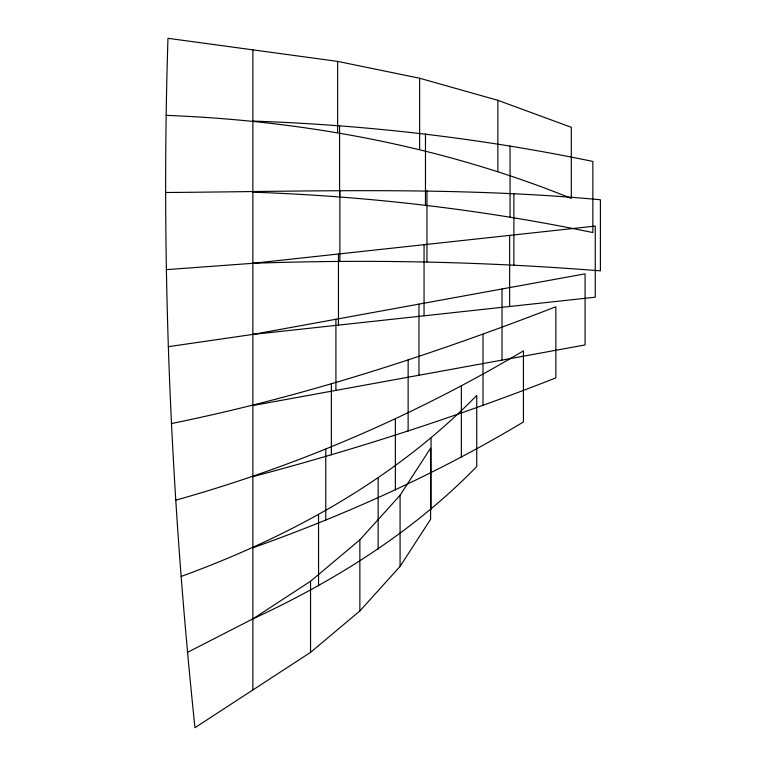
<?xml version="1.0" encoding="UTF-8"?>
<svg xmlns="http://www.w3.org/2000/svg" width="766" height="766" viewBox="0 0 766 766"><rect width="100%" height="100%" fill="white"/><g stroke="black" fill="none" stroke-linecap="round" stroke-linejoin="round"><path stroke-width="1.15" d="M187.574 652.316L252.866 618.89L310.546 581.25L359.857 539.838L400.072 495.267L430.588 448.206L430.588 519.319L400.072 566.39L359.857 610.962L310.546 652.373L194.966 727.7C170.962 498.819 160.63 268.378 167.974 38.3L337.634 61.395L419.644 78.247L497.862 100.308L571.302 127.3L571.302 198.413C442.691 146.306 304.542 120.702 166.165 115.36M181.121 576.453C290.324 536.679 394.988 479.152 476.739 395.428L476.739 466.551C413.209 531.824 335.154 580.781 252.866 618.89M175.701 500.179C297.553 466.101 414.693 415.536 523.427 350.866L523.427 421.98C437.932 473.254 346.739 514.417 252.866 547.776M171.383 423.56C302.857 396.855 430.885 355.204 555.848 306.764L555.848 377.877C456.929 416.828 355.625 449.479 252.866 476.653M168.233 346.692L252.866 334.416L585.08 273.835L585.08 344.949L252.866 405.54M166.299 269.642L252.866 263.303L595.249 226.085L595.249 297.198L252.866 334.416M165.609 192.505C310.565 191.414 455.77 186.368 600.391 199.744L600.391 270.858C484.811 261.646 368.743 259.157 252.866 263.303M252.866 121.066C367.077 125.03 480.943 138.167 592.855 161.444L592.855 232.558C480.943 209.29 367.077 196.153 252.866 192.189M513.881 193.942L513.881 265.065M510.051 145.875L510.051 216.989M509.649 235.392L509.649 306.505M502.027 288.974L502.027 360.097M497.862 100.308L497.862 171.431M483.001 334.33L483.001 405.444M461.343 386.121L461.343 457.235M431.057 438.219L431.057 509.342M426.968 190.744L426.968 261.867M425.475 133.916L425.475 205.039M424.058 244.689L424.058 315.812M419.644 78.247L419.644 149.37M418.973 304.121L418.973 375.244M408.134 360.01L408.134 431.124M400.072 495.267L400.072 566.39M395.361 418.935L395.361 490.049M378.155 478.137L378.155 549.26M359.857 539.838L359.857 610.962M339.884 190.16L339.884 261.283M339.587 125.634L339.587 196.747M338.457 253.996L338.457 325.119M337.634 61.395L337.634 132.508M335.92 319.269L335.92 390.392M331.362 383.766L331.362 454.88M325.77 449.154L325.77 520.277M318.551 514.781L318.551 585.904M310.546 581.25L310.546 652.373M252.866 49.953L252.866 690.013"/></g></svg>
